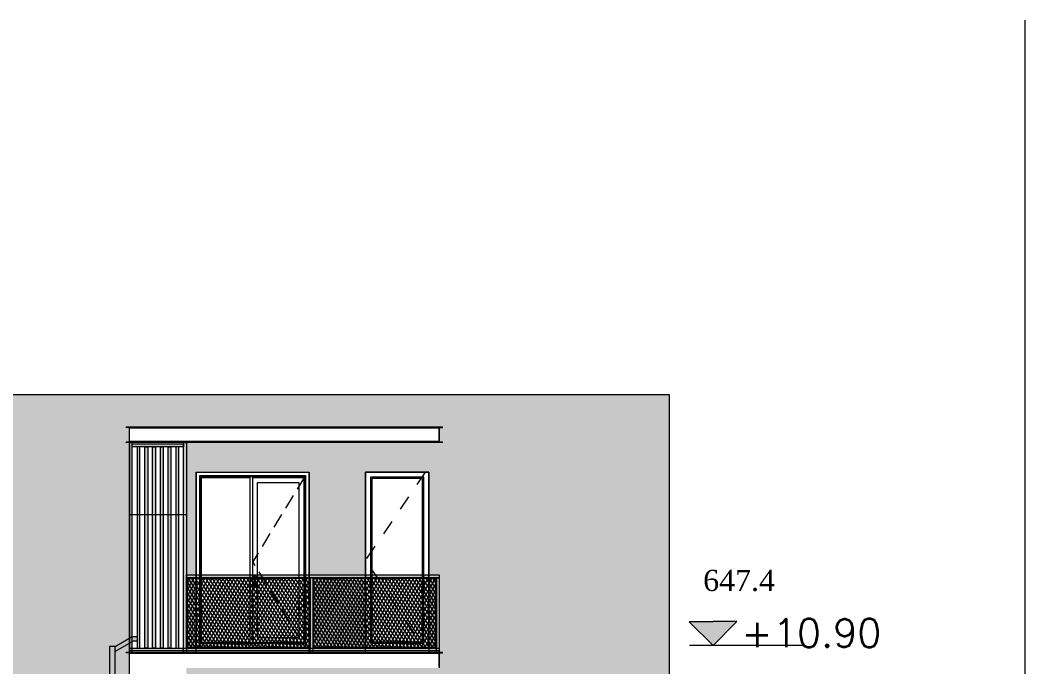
# Model space of a CAD drawing. Header units: metres. Extents: x 476297 to 476657, y 4620828 to 4621206.
# Drawn here: x 476642.44 to 476656.71, y 4621082.08 to 4621091.27 of the extents above; entities that cross this region are included whole.
import ezdxf

# ---------------------------------------------------------------- set-up
doc = ezdxf.new("R2010")
doc.units = ezdxf.units.M
doc.header["$MEASUREMENT"] = 0
doc.linetypes.add('Dashed', pattern=[0.423333, 0.211667, -0.211667])
doc.linetypes.add('Hidden Line', pattern=[0.3175, 0.211667, -0.105833])
for name, color, linetype in [('0_Pen_No__1', 7, 'Continuous'), ('0_Pen_No__250', 7, 'Continuous'), ('2D Drafting - General_Pen_No__7', 7, 'Continuous'), ('New2D Drafting - General', 7, 'Continuous'), ('New2D Drafting - General_Pen_No__30_Pen_No__9_Pen_No__9', 7, 'Continuous'), ('NewNew_piketebi_Pen_No__7', 7, 'Continuous'), ('NewStructural - Bearing', 7, 'Continuous'), ('Structural - Bearing', 7, 'Continuous'), ('zoma_Pen_No__1', 7, 'Continuous')]:
    doc.layers.add(name, color=color, linetype=linetype)
doc.styles.add('GENERATED_STYLE_6', font='times.ttf')
pattern_1 = [(60, (476844.52715, 4621385.791044), (-0.038971143, 0.0225), []), (122.833095, (476844.52715, 4621385.791044), (0.0368060797, 0.01875), [])]

msp = doc.modelspace()

# ---------------------------------------------------------------- hatches: boundary and pattern name
at = {"layer": '0_Pen_No__250', "linetype": 'Continuous', "lineweight": 0}
for color, points in [(142, [(476652.283, 4621082.385), (476652.621, 4621082.723), (476651.945, 4621082.722)]), (250, [(476643.796, 4621082.371), (476644.036, 4621082.51), (476644.106, 4621082.51), (476644.106, 4621082.446), (476644.052, 4621082.446), (476643.796, 4621082.297)]), (250, [(476643.796, 4621075.946), (476643.796, 4621082.371), (476643.716, 4621082.371), (476643.716, 4621075.946)])]:
    msp.add_hatch(color=color, dxfattribs=at).paths.add_polyline_path(points)
at = {"layer": 'New2D Drafting - General', "linetype": 'Continuous', "lineweight": 0}
h = msp.add_hatch(dxfattribs=at)
h.set_pattern_fill('BATT_INSULATION', style=0, pattern_type=2)
h.set_pattern_definition(pattern_1)
h.paths.add_polyline_path([(476646.551, 4621083.336), (476644.816, 4621083.336), (476644.816, 4621082.356), (476646.551, 4621082.356)])
h = msp.add_hatch(dxfattribs=at)
h.set_pattern_fill('BATT_INSULATION', style=0, pattern_type=2)
h.set_pattern_definition(pattern_1)
h.paths.add_polyline_path([(476648.346, 4621083.336), (476646.611, 4621083.336), (476646.611, 4621082.356), (476648.346, 4621082.356)])
at = {"layer": 'New2D Drafting - General_Pen_No__30_Pen_No__9_Pen_No__9', "linetype": 'Continuous', "lineweight": 0}
h = msp.add_hatch(dxfattribs=at)
h.set_pattern_fill('BRICK___RUNNING_BOND', color=252, style=0, pattern_type=2)
h.set_pattern_definition([(0, (476844.52715, 4621385.791044), (0, 0.06664), []), (90, (476844.52715, 4621385.79104), (-0.2448, 0), [0.06664, -0.06664]), (90, (476844.64955, 4621385.85768), (-0.2448, 0), [0.06664, -0.06664])])
h.paths.add_polyline_path([(476640.396, 4621085.945), (476640.396, 4621079.145), (476640.646, 4621079.145), (476640.646, 4621079.146), (476640.696, 4621079.146), (476640.696, 4621081.646), (476642.296, 4621081.646), (476642.296, 4621079.146), (476642.346, 4621079.146), (476642.346, 4621079.145), (476643.996, 4621079.145), (476643.996, 4621085.486), (476648.396, 4621085.486), (476648.396, 4621085.266), (476644.806, 4621085.266), (476644.806, 4621082.286), (476644.946, 4621082.286), (476644.946, 4621084.846), (476646.546, 4621084.846), (476646.546, 4621082.286), (476647.346, 4621082.286), (476647.346, 4621084.846), (476648.246, 4621084.846), (476648.246, 4621082.286), (476648.396, 4621082.286), (476648.396, 4621082.066), (476644.806, 4621082.066), (476644.806, 4621079.145), (476644.946, 4621079.145), (476644.946, 4621081.646), (476646.546, 4621081.646), (476646.546, 4621079.145), (476647.346, 4621079.145), (476647.346, 4621081.646), (476648.246, 4621081.646), (476648.246, 4621079.145), (476651.666, 4621079.145), (476651.666, 4621085.945)])
h.paths.add_polyline_path([(476642.346, 4621082.346), (476642.296, 4621082.346), (476642.296, 4621084.846), (476640.696, 4621084.846), (476640.696, 4621082.346), (476640.646, 4621082.346), (476640.646, 4621082.066), (476642.346, 4621082.066)], flags=0)
for points in [[(476644.036, 4621085.266), (476643.996, 4621085.266), (476643.996, 4621082.286), (476644.036, 4621082.286)], [(476644.766, 4621085.246), (476644.766, 4621085.205), (476644.036, 4621085.205), (476644.036, 4621085.246)], [(476644.146, 4621085.205), (476644.106, 4621085.205), (476644.106, 4621082.346), (476644.146, 4621082.346)], [(476644.216, 4621085.205), (476644.256, 4621085.205), (476644.256, 4621082.346), (476644.216, 4621082.346)], [(476644.326, 4621085.205), (476644.366, 4621085.205), (476644.366, 4621082.346), (476644.326, 4621082.346)], [(476644.436, 4621085.205), (476644.476, 4621085.205), (476644.476, 4621082.346), (476644.436, 4621082.346)], [(476644.546, 4621085.205), (476644.586, 4621085.205), (476644.586, 4621082.346), (476644.546, 4621082.346)], [(476644.696, 4621085.205), (476644.656, 4621085.205), (476644.656, 4621082.346), (476644.696, 4621082.346)], [(476644.766, 4621085.266), (476644.806, 4621085.266), (476644.806, 4621082.286), (476644.766, 4621082.286)], [(476648.396, 4621083.386), (476648.396, 4621083.346), (476644.806, 4621083.346), (476644.806, 4621083.386)], [(476644.816, 4621083.336), (476644.806, 4621083.346), (476646.561, 4621083.346), (476646.551, 4621083.336)], [(476644.806, 4621083.346), (476644.816, 4621083.336), (476644.816, 4621082.356), (476644.806, 4621082.346)], [(476646.561, 4621082.346), (476646.551, 4621082.356), (476646.551, 4621083.336), (476646.561, 4621083.346)], [(476646.601, 4621082.286), (476646.561, 4621082.286), (476646.561, 4621083.346), (476646.601, 4621083.346)], [(476646.601, 4621082.346), (476646.611, 4621082.356), (476646.611, 4621083.336), (476646.601, 4621083.346)], [(476646.611, 4621083.336), (476646.601, 4621083.346), (476648.356, 4621083.346), (476648.346, 4621083.336)], [(476648.356, 4621082.346), (476648.346, 4621082.356), (476648.346, 4621083.336), (476648.356, 4621083.346)], [(476648.396, 4621082.286), (476648.356, 4621082.286), (476648.356, 4621083.346), (476648.396, 4621083.346)], [(476648.396, 4621082.346), (476648.396, 4621082.306), (476643.996, 4621082.306), (476643.996, 4621082.346)], [(476644.816, 4621082.356), (476644.806, 4621082.346), (476646.561, 4621082.346), (476646.551, 4621082.356)], [(476646.611, 4621082.356), (476646.601, 4621082.346), (476648.356, 4621082.346), (476648.346, 4621082.356)]]:
    msp.add_hatch(color=255, dxfattribs=at).paths.add_polyline_path(points)

# ---------------------------------------------------------------- linework, layer by layer
at = {"layer": '0_Pen_No__1', "color": 7, "linetype": 'Continuous', "lineweight": 0, "flags": 128}
for points in [[(476652.283, 4621082.385), (476651.945, 4621082.722), (476652.283, 4621082.723)], [(476652.283, 4621082.385), (476652.621, 4621082.723), (476652.283, 4621082.723)], [(476653.546, 4621082.385), (476651.946, 4621082.385)]]:
    msp.add_lwpolyline(points, dxfattribs=at)
at = {"layer": '0_Pen_No__250', "color": 142, "linetype": 'Continuous', "lineweight": 0, "flags": 128}
msp.add_lwpolyline([(476652.283, 4621082.385), (476652.621, 4621082.723), (476651.945, 4621082.722)], close=True, dxfattribs=at)
at = {"layer": '0_Pen_No__250', "color": 7, "linetype": 'Continuous', "lineweight": 0, "flags": 128}
for points in [[(476643.796, 4621082.371), (476644.036, 4621082.51), (476644.106, 4621082.51), (476644.106, 4621082.446), (476644.052, 4621082.446), (476643.796, 4621082.297)], [(476643.796, 4621075.946), (476643.796, 4621082.371), (476643.716, 4621082.371), (476643.716, 4621075.946)]]:
    msp.add_lwpolyline(points, close=True, dxfattribs=at)
at = {"layer": '2D Drafting - General_Pen_No__7', "color": 7, "linetype": 'Continuous', "lineweight": 0, "flags": 128}
for points in [[(476646.543, 4621082.346), (476644.947, 4621082.346), (476644.947, 4621084.846), (476646.547, 4621084.846)], [(476646.547, 4621084.846), (476646.547, 4621082.346), (476646.543, 4621082.346)]]:
    msp.add_lwpolyline(points, dxfattribs=at)
for points in [[(476644.997, 4621084.796), (476646.497, 4621084.796), (476646.497, 4621082.346), (476644.997, 4621082.346)], [(476645.007, 4621084.786), (476646.487, 4621084.786), (476646.487, 4621082.406), (476645.007, 4621082.406)], [(476645.022, 4621084.771), (476645.707, 4621084.771), (476645.707, 4621082.426), (476645.022, 4621082.426)], [(476645.747, 4621084.771), (476646.472, 4621084.771), (476646.472, 4621082.426), (476645.747, 4621082.426)], [(476648.247, 4621084.846), (476647.347, 4621084.846), (476647.347, 4621082.346), (476648.247, 4621082.346)], [(476648.177, 4621084.776), (476647.417, 4621084.776), (476647.417, 4621082.416), (476648.177, 4621082.416)], [(476645.817, 4621084.701), (476646.402, 4621084.701), (476646.402, 4621082.491), (476645.817, 4621082.491)], [(476648.157, 4621084.755), (476647.437, 4621084.755), (476647.437, 4621082.436), (476648.157, 4621082.436)]]:
    msp.add_lwpolyline(points, close=True, dxfattribs=at)
at = {"layer": '2D Drafting - General_Pen_No__7', "color": 7, "linetype": 'Hidden Line', "lineweight": 0, "flags": 128}
msp.add_lwpolyline([(476646.487, 4621084.786), (476645.747, 4621083.571), (476646.496, 4621082.347)], dxfattribs=at)
at = {"layer": '2D Drafting - General_Pen_No__7', "color": 7, "linetype": 'Dashed', "lineweight": 0, "flags": 128}
msp.add_lwpolyline([(476648.196, 4621084.846), (476647.348, 4621083.597), (476648.175, 4621082.346)], dxfattribs=at)
at = {"layer": 'New2D Drafting - General', "color": 7, "linetype": 'Continuous', "lineweight": 0, "flags": 128}
for points in [[(476646.551, 4621083.336), (476644.816, 4621083.336), (476644.816, 4621082.356), (476646.551, 4621082.356)], [(476648.346, 4621083.336), (476646.611, 4621083.336), (476646.611, 4621082.356), (476648.346, 4621082.356)]]:
    msp.add_lwpolyline(points, close=True, dxfattribs=at)
at = {"layer": 'New2D Drafting - General_Pen_No__30_Pen_No__9_Pen_No__9', "color": 7, "linetype": 'Continuous', "lineweight": 0, "flags": 128}
for points in [[(476651.666, 4621079.145), (476651.666, 4621085.945), (476640.396, 4621085.945)], [(476643.996, 4621079.145), (476643.996, 4621085.486), (476648.396, 4621085.486), (476648.396, 4621085.266), (476644.806, 4621085.266), (476644.806, 4621082.286), (476644.946, 4621082.286), (476644.946, 4621084.846), (476646.546, 4621084.846), (476646.546, 4621082.286), (476647.346, 4621082.286), (476647.346, 4621084.846), (476648.246, 4621084.846), (476648.246, 4621082.286), (476648.396, 4621082.286), (476648.396, 4621082.066)]]:
    msp.add_lwpolyline(points, dxfattribs=at)
for points in [[(476644.036, 4621085.266), (476643.996, 4621085.266), (476643.996, 4621082.286), (476644.036, 4621082.286)], [(476644.766, 4621085.246), (476644.766, 4621085.205), (476644.036, 4621085.205), (476644.036, 4621085.246)], [(476644.146, 4621085.205), (476644.106, 4621085.205), (476644.106, 4621082.346), (476644.146, 4621082.346)], [(476644.216, 4621085.205), (476644.256, 4621085.205), (476644.256, 4621082.346), (476644.216, 4621082.346)], [(476644.326, 4621085.205), (476644.366, 4621085.205), (476644.366, 4621082.346), (476644.326, 4621082.346)], [(476644.436, 4621085.205), (476644.476, 4621085.205), (476644.476, 4621082.346), (476644.436, 4621082.346)], [(476644.546, 4621085.205), (476644.586, 4621085.205), (476644.586, 4621082.346), (476644.546, 4621082.346)], [(476644.696, 4621085.205), (476644.656, 4621085.205), (476644.656, 4621082.346), (476644.696, 4621082.346)], [(476644.766, 4621085.266), (476644.806, 4621085.266), (476644.806, 4621082.286), (476644.766, 4621082.286)], [(476644.806, 4621082.286), (476643.996, 4621082.286), (476643.996, 4621084.245), (476644.806, 4621084.245)], [(476648.396, 4621083.386), (476648.396, 4621083.346), (476644.806, 4621083.346), (476644.806, 4621083.386)], [(476644.816, 4621083.336), (476644.806, 4621083.346), (476646.561, 4621083.346), (476646.551, 4621083.336)], [(476644.806, 4621083.346), (476644.816, 4621083.336), (476644.816, 4621082.356), (476644.806, 4621082.346)], [(476646.561, 4621082.346), (476646.551, 4621082.356), (476646.551, 4621083.336), (476646.561, 4621083.346)], [(476646.601, 4621082.286), (476646.561, 4621082.286), (476646.561, 4621083.346), (476646.601, 4621083.346)], [(476646.601, 4621082.346), (476646.611, 4621082.356), (476646.611, 4621083.336), (476646.601, 4621083.346)], [(476646.611, 4621083.336), (476646.601, 4621083.346), (476648.356, 4621083.346), (476648.346, 4621083.336)], [(476648.356, 4621082.346), (476648.346, 4621082.356), (476648.346, 4621083.336), (476648.356, 4621083.346)], [(476648.396, 4621082.286), (476648.356, 4621082.286), (476648.356, 4621083.346), (476648.396, 4621083.346)], [(476648.396, 4621082.346), (476648.396, 4621082.306), (476643.996, 4621082.306), (476643.996, 4621082.346)], [(476644.816, 4621082.356), (476644.806, 4621082.346), (476646.561, 4621082.346), (476646.551, 4621082.356)], [(476646.611, 4621082.356), (476646.601, 4621082.346), (476648.356, 4621082.346), (476648.346, 4621082.356)]]:
    msp.add_lwpolyline(points, close=True, dxfattribs=at)
at = {"layer": 'NewStructural - Bearing', "color": 1, "linetype": 'Continuous', "lineweight": 0}
msp.add_line((476656.709, 4621091.265), (476656.709, 4621064.534), dxfattribs=at)
at = {"layer": 'NewStructural - Bearing', "color": 7, "linetype": 'Continuous', "lineweight": 0}
for p, q in [((476645.755, 4621083.359), (476645.751, 4621083.346)), ((476645.751, 4621083.346), (476645.755, 4621083.332)), ((476645.764, 4621083.369), (476645.755, 4621083.359)), ((476645.778, 4621083.373), (476645.764, 4621083.369)), ((476645.771, 4621083.353), (476645.768, 4621083.346)), ((476645.768, 4621083.346), (476645.771, 4621083.338)), ((476645.772, 4621083.353), (476645.77, 4621083.346)), ((476645.77, 4621083.346), (476645.772, 4621083.338)), ((476645.778, 4621083.356), (476645.771, 4621083.353)), ((476645.777, 4621083.353), (476645.775, 4621083.346)), ((476645.775, 4621083.346), (476645.777, 4621083.338)), ((476645.791, 4621083.369), (476645.778, 4621083.373)), ((476645.778, 4621083.356), (476645.779, 4621083.356)), ((476645.779, 4621083.356), (476645.782, 4621083.356)), ((476645.782, 4621083.356), (476645.787, 4621083.356)), ((476645.784, 4621083.353), (476645.783, 4621083.346)), ((476645.783, 4621083.346), (476645.784, 4621083.338)), ((476645.787, 4621083.356), (476645.793, 4621083.356)), ((476645.801, 4621083.359), (476645.791, 4621083.369)), ((476645.793, 4621083.356), (476645.873, 4621083.356)), ((476645.802, 4621083.356), (476645.801, 4621083.359)), ((476645.873, 4621083.356), (476645.879, 4621083.356)), ((476645.879, 4621083.356), (476645.883, 4621083.356)), ((476645.881, 4621083.353), (476645.883, 4621083.346)), ((476645.883, 4621083.346), (476645.881, 4621083.338)), ((476645.883, 4621083.356), (476645.887, 4621083.356)), ((476645.887, 4621083.356), (476645.888, 4621083.356)), ((476645.888, 4621083.356), (476645.895, 4621083.353)), ((476645.889, 4621083.353), (476645.891, 4621083.346)), ((476645.891, 4621083.346), (476645.889, 4621083.338)), ((476645.893, 4621083.353), (476645.896, 4621083.346)), ((476645.896, 4621083.346), (476645.893, 4621083.338)), ((476645.895, 4621083.353), (476645.898, 4621083.346)), ((476645.898, 4621083.346), (476645.895, 4621083.338)), ((476645.755, 4621083.259), (476645.751, 4621083.246)), ((476645.751, 4621083.246), (476645.755, 4621083.232)), ((476645.755, 4621083.332), (476645.764, 4621083.322)), ((476645.764, 4621083.269), (476645.755, 4621083.259)), ((476645.755, 4621083.232), (476645.764, 4621083.222)), ((476645.764, 4621083.322), (476645.778, 4621083.319)), ((476645.778, 4621083.273), (476645.764, 4621083.269)), ((476645.764, 4621083.222), (476645.778, 4621083.219)), ((476645.771, 4621083.257), (476645.77, 4621083.255)), ((476645.773, 4621083.25), (476645.77, 4621083.255)), ((476645.771, 4621083.338), (476645.778, 4621083.336)), ((476645.771, 4621083.257), (476645.773, 4621083.261)), ((476645.773, 4621083.261), (476645.778, 4621083.263)), ((476645.773, 4621083.248), (476645.773, 4621083.25)), ((476645.773, 4621083.248), (476645.773, 4621083.246)), ((476645.773, 4621083.246), (476645.773, 4621083.243)), ((476645.773, 4621083.243), (476645.773, 4621083.237)), ((476645.773, 4621083.237), (476645.773, 4621083.233)), ((476645.774, 4621083.23), (476645.773, 4621083.233)), ((476645.778, 4621083.228), (476645.774, 4621083.23)), ((476645.778, 4621083.336), (476645.779, 4621083.336)), ((476645.778, 4621083.319), (476645.791, 4621083.322)), ((476645.791, 4621083.269), (476645.778, 4621083.273)), ((476645.778, 4621083.263), (476645.783, 4621083.261)), ((476645.781, 4621083.23), (476645.778, 4621083.228)), ((476645.778, 4621083.219), (476645.791, 4621083.222)), ((476645.779, 4621083.336), (476645.782, 4621083.336)), ((476645.783, 4621083.233), (476645.781, 4621083.23)), ((476645.782, 4621083.336), (476645.787, 4621083.336)), ((476645.785, 4621083.257), (476645.783, 4621083.261)), ((476645.785, 4621083.255), (476645.783, 4621083.25)), ((476645.783, 4621083.25), (476645.783, 4621083.248)), ((476645.783, 4621083.248), (476645.783, 4621083.246)), ((476645.783, 4621083.246), (476645.783, 4621083.243)), ((476645.783, 4621083.243), (476645.783, 4621083.237)), ((476645.783, 4621083.237), (476645.783, 4621083.233)), ((476645.785, 4621083.257), (476645.785, 4621083.255)), ((476645.787, 4621083.336), (476645.793, 4621083.336)), ((476645.791, 4621083.322), (476645.801, 4621083.332)), ((476645.801, 4621083.259), (476645.791, 4621083.269)), ((476645.791, 4621083.222), (476645.801, 4621083.232)), ((476645.793, 4621083.336), (476645.873, 4621083.336)), ((476645.801, 4621083.332), (476645.802, 4621083.336)), ((476645.805, 4621083.246), (476645.801, 4621083.259)), ((476645.801, 4621083.232), (476645.805, 4621083.246)), ((476645.873, 4621083.336), (476645.879, 4621083.336)), ((476645.879, 4621083.336), (476645.883, 4621083.336)), ((476645.883, 4621083.336), (476645.887, 4621083.336)), ((476645.887, 4621083.336), (476645.888, 4621083.336)), ((476645.895, 4621083.338), (476645.888, 4621083.336))]:
    msp.add_line(p, q, dxfattribs=at)
at = {"layer": 'Structural - Bearing', "color": 7, "linetype": 'Continuous', "lineweight": 0}
for p, q in [((476643.95, 4621085.483), (476643.95, 4621085.486)), ((476648.442, 4621085.486), (476643.95, 4621085.486)), ((476643.95, 4621085.482), (476643.95, 4621085.483)), ((476648.442, 4621085.483), (476643.95, 4621085.483)), ((476643.951, 4621085.48), (476643.95, 4621085.482)), ((476643.953, 4621085.479), (476643.951, 4621085.48)), ((476643.954, 4621085.479), (476643.953, 4621085.479)), ((476643.992, 4621085.475), (476643.954, 4621085.479)), ((476648.438, 4621085.479), (476643.954, 4621085.479)), ((476648.4, 4621085.475), (476648.438, 4621085.479)), ((476648.438, 4621085.479), (476648.439, 4621085.479)), ((476648.439, 4621085.479), (476648.441, 4621085.48)), ((476648.441, 4621085.48), (476648.442, 4621085.482)), ((476648.442, 4621085.483), (476648.442, 4621085.486)), ((476648.442, 4621085.482), (476648.442, 4621085.483)), ((476643.993, 4621085.475), (476643.992, 4621085.475)), ((476648.4, 4621085.475), (476643.992, 4621085.475)), ((476643.994, 4621085.474), (476643.993, 4621085.475)), ((476643.996, 4621085.473), (476643.994, 4621085.474)), ((476643.996, 4621085.471), (476643.996, 4621085.473)), ((476643.996, 4621085.28), (476643.996, 4621085.471)), ((476648.396, 4621085.471), (476643.996, 4621085.471)), ((476648.396, 4621085.473), (476648.398, 4621085.474)), ((476648.396, 4621085.471), (476648.396, 4621085.473)), ((476648.396, 4621085.28), (476648.396, 4621085.471)), ((476648.398, 4621085.474), (476648.399, 4621085.475)), ((476648.399, 4621085.475), (476648.4, 4621085.475)), ((476643.95, 4621085.27), (476643.951, 4621085.271)), ((476643.95, 4621085.268), (476643.95, 4621085.27)), ((476643.95, 4621085.266), (476643.95, 4621085.268)), ((476648.442, 4621085.268), (476643.95, 4621085.268)), ((476648.442, 4621085.266), (476643.95, 4621085.266)), ((476643.951, 4621085.271), (476643.953, 4621085.272)), ((476643.953, 4621085.272), (476643.954, 4621085.272)), ((476643.954, 4621085.272), (476643.992, 4621085.276)), ((476648.438, 4621085.272), (476643.954, 4621085.272)), ((476643.992, 4621085.276), (476643.993, 4621085.276)), ((476648.4, 4621085.276), (476643.992, 4621085.276)), ((476643.993, 4621085.276), (476643.994, 4621085.277)), ((476643.994, 4621085.277), (476643.996, 4621085.278)), ((476643.996, 4621085.278), (476643.996, 4621085.28)), ((476648.396, 4621085.28), (476643.996, 4621085.28)), ((476648.396, 4621085.278), (476648.396, 4621085.28)), ((476648.398, 4621085.277), (476648.396, 4621085.278)), ((476648.399, 4621085.276), (476648.398, 4621085.277)), ((476648.4, 4621085.276), (476648.399, 4621085.276)), ((476648.438, 4621085.272), (476648.4, 4621085.276)), ((476648.439, 4621085.272), (476648.438, 4621085.272)), ((476648.441, 4621085.271), (476648.439, 4621085.272)), ((476648.442, 4621085.27), (476648.441, 4621085.271)), ((476648.442, 4621085.268), (476648.442, 4621085.27)), ((476648.442, 4621085.266), (476648.442, 4621085.268)), ((476643.95, 4621082.283), (476643.95, 4621082.286)), ((476648.442, 4621082.286), (476643.95, 4621082.286)), ((476643.95, 4621082.282), (476643.95, 4621082.283)), ((476648.442, 4621082.283), (476643.95, 4621082.283)), ((476643.951, 4621082.28), (476643.95, 4621082.282)), ((476643.953, 4621082.279), (476643.951, 4621082.28)), ((476643.954, 4621082.279), (476643.953, 4621082.279)), ((476643.992, 4621082.275), (476643.954, 4621082.279)), ((476648.438, 4621082.279), (476643.954, 4621082.279)), ((476643.993, 4621082.275), (476643.992, 4621082.275)), ((476648.4, 4621082.275), (476643.992, 4621082.275)), ((476643.994, 4621082.274), (476643.993, 4621082.275)), ((476643.996, 4621082.273), (476643.994, 4621082.274)), ((476643.996, 4621082.271), (476643.996, 4621082.273)), ((476643.996, 4621082.08), (476643.996, 4621082.271)), ((476648.396, 4621082.271), (476643.996, 4621082.271)), ((476648.396, 4621082.273), (476648.398, 4621082.274)), ((476648.396, 4621082.271), (476648.396, 4621082.273)), ((476648.396, 4621082.08), (476648.396, 4621082.271)), ((476648.398, 4621082.274), (476648.399, 4621082.275)), ((476648.399, 4621082.275), (476648.4, 4621082.275)), ((476648.4, 4621082.275), (476648.438, 4621082.279)), ((476648.438, 4621082.279), (476648.439, 4621082.279)), ((476648.439, 4621082.279), (476648.441, 4621082.28)), ((476648.441, 4621082.28), (476648.442, 4621082.282)), ((476648.442, 4621082.283), (476648.442, 4621082.286)), ((476648.442, 4621082.282), (476648.442, 4621082.283))]:
    msp.add_line(p, q, dxfattribs=at)

# ---------------------------------------------------------------- texts
at = {"layer": 'NewNew_piketebi_Pen_No__7', "color": 1, "linetype": 'Continuous', "lineweight": 0, "insert": (476652.142, 4621083.305), "char_height": 0.3, "attachment_point": 4, "style": 'GENERATED_STYLE_6'}
msp.add_mtext('\\A1;{\\pql;\\fTimes New Roman|b0|i0|c0|p18;6\\fTimes New Roman|b0|i0|c0|p18;4\\fTimes New Roman|b0|i0|c0|p18;7.4}', dxfattribs=at)
at = {"layer": 'zoma_Pen_No__1', "color": 142, "linetype": 'Continuous', "lineweight": 0, "insert": (476652.685, 4621082.361), "char_height": 0.4, "attachment_point": 7, "rotation": 0.014}
msp.add_mtext('\\A1;{\\pql;\\Ftxt.shx;+\\Ftxt.shx;10\\Ftxt.shx;.\\Ftxt.shx;9\\Ftxt.shx;0}', dxfattribs=at)

doc.saveas('drawing.dxf')
